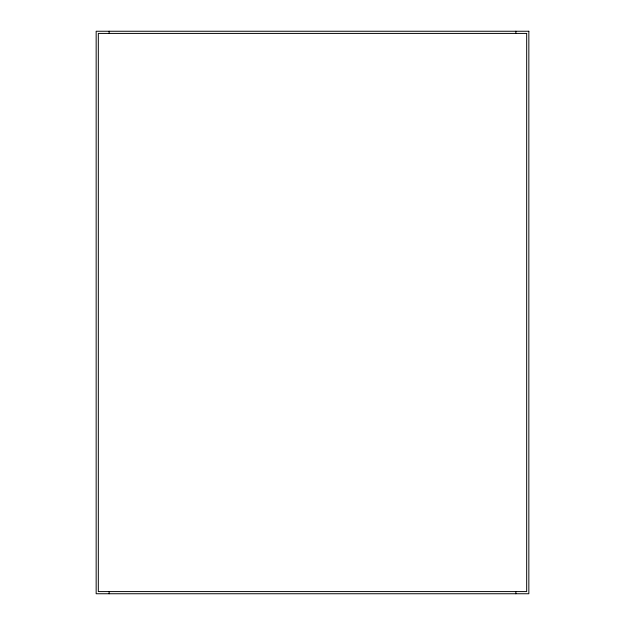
<?xml version="1.0" encoding="UTF-8"?>
<svg xmlns="http://www.w3.org/2000/svg" width="625" height="625" viewBox="0 0 625 625"><rect width="100%" height="100%" fill="white"/><g stroke="black" fill="none" stroke-linecap="round" stroke-linejoin="round"><path stroke-width="0.94" d="M515.867 31.25L515.867 33.203M515.867 591.797L515.867 593.75M109.133 31.25L109.133 33.203M109.133 591.797L109.133 593.75M528.844 31.25L96.156 31.25L96.156 593.75L528.844 593.75L528.844 31.25M526.68 33.414L98.32 33.414L98.32 591.586L526.68 591.586L526.68 33.414"/></g></svg>
